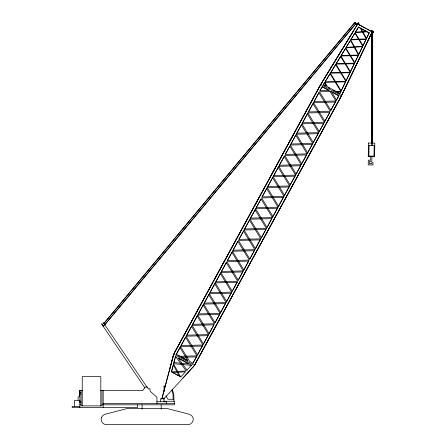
<?xml version="1.0" encoding="UTF-8"?>
<svg xmlns="http://www.w3.org/2000/svg" width="447" height="447" viewBox="0 0 447 447"><rect width="100%" height="100%" fill="white"/><g stroke="black" fill="none" stroke-linecap="round" stroke-linejoin="round"><path stroke-width="0.67" d="M370.742 156.646L370.675 160.188L368.311 160.143L368.222 164.87L372.943 164.96L372.994 162.596L371.809 162.574L371.787 163.753L369.423 163.708L369.468 161.345L371.831 161.395L371.921 156.668M161.853 398.92L173.553 354.32L320.583 84.639L357.74 23.881M161.875 398.897L173.766 354.108L320.795 84.422L357.784 23.903L372.295 31.815C369.865 31.368 372.547 29.815 373.58 31.614L372.653 33.464L373.58 31.614M173.078 365.439L171.374 371.938L174.241 373.496M174.922 358.421L173.827 362.578L188.779 363.959L178.426 358.315M175.073 357.829L175.38 356.656L176.599 357.321M169.262 370.747L173.442 355.276M354.845 22.579L355.851 23.719L354.845 22.579L103.765 323.65M354.94 22.35L355.952 23.49L354.94 22.35L103.419 323.963M371.178 34.045L341.977 94.725M371.289 31.385L371.63 30.675M372.306 31.821L341.525 95.731L194.3 365.635L341.329 95.949L371.854 32.586M174.257 353.147L224.036 261.741M219.55 270.111L258.774 198.027M254.287 206.397L276.313 165.999M293.511 134.312L271.485 174.716M289.025 142.688L320.13 85.561M250.823 261.981L194.92 364.54M340.882 96.865L251.141 261.394M176.191 354.415L185.566 337.222L196.937 355.857L179.61 356.281M226.333 262.456L221.433 271.435L243.252 270.904L231.881 252.276L227.311 260.657M237.58 241.816L233.01 250.197L254.835 249.666L243.459 231.038L238.888 239.419M260.741 199.34L256.17 207.721L277.989 207.19L266.619 188.561L262.048 196.943M283.895 156.863L279.325 165.245L301.149 164.714L289.773 146.085L285.532 153.869M308.033 112.588L302.485 122.769L324.304 122.238L312.934 103.609L308.687 111.392M318.879 92.697L314.062 101.53L335.881 101L330.137 91.585M319.845 90.931L322.091 86.807L328.595 90.35M192.791 363.467L196.373 356.896L181.404 357.259M213.979 324.6L209.084 333.579L197.708 314.951L219.533 314.42L214.962 322.801M237.139 282.124L232.239 291.103L220.868 272.474L242.687 271.944L238.117 280.325M248.716 260.886L243.822 269.865L232.446 251.236L254.265 250.706L249.694 259.087M306.284 155.293L301.714 163.675L290.338 145.046L312.162 144.515L306.938 154.098M329.769 112.219L324.868 121.204L313.498 102.57L335.317 102.039L330.746 110.42M321.231 83.561L353.08 31.586M354.594 33.559L351.063 39.336L366.238 38.967L360.405 28.25L358.483 27.206L355.304 32.402M104.43 325.103L355.963 23.467M104.274 325.388L355.862 23.697M186.88 370.245L191.556 365.149L177.967 357.74L187.008 370.122M163.658 399.121L194.512 365.422L173.766 354.108L173.553 354.32M356.427 23.859L356.51 25.898L356.293 23.998L358.416 22.825L359.556 25.093L358.416 22.825M320.56 84.623L320.795 84.422L341.542 95.736L341.307 95.937M193.523 366.484L182.845 378.156M371.675 32.994L372.725 33.385M101.994 324.505L103.788 323.293M356.293 23.998L358.276 22.959M165.39 385.901L164.027 385.901L164.027 391.84M164.027 386.689L164.423 386.689M82.449 390.544L79.415 390.544L79.415 396.366L78.063 397.171L78.063 400.121M100.597 390.544L142.71 390.544L145.269 387.013L147.404 387.013L148.32 389.086L149.952 388.622L150.097 391.242L156.942 397.176L156.942 403.619M79.873 392.332L81.052 392.332M79.873 394.003L81.052 394.003M164.027 398.791L160.484 398.791L160.484 401.747M173.481 399.288L173.872 399.288M163.529 401.255L174.464 401.255L174.464 404.803L103.179 404.803M156.942 401.747L166.39 401.747L166.39 403.619M79.873 401.842L81.052 401.842M81.052 402.607L79.873 402.607L79.873 400.428L74.543 400.428L74.543 406.34M103.179 403.619L174.464 403.619M79.873 404.256L81.052 404.256M101.994 404.256L103.179 404.256M79.873 406.34L72.179 406.34L72.179 407.519L137.587 407.519L137.587 404.803M191.35 365.361L173.531 363.713L180.689 377.011L185.421 371.859L172.939 372.507L180.867 376.832M371.552 30.748L373.508 31.687M359.455 25.043L365.523 28.351M366.713 28.999L371.591 31.659M325.651 86.053L323.276 84.762L330.048 73.688L340.888 91.423L335.731 91.551L333.361 90.255M328.618 87.673L329.802 88.316M177.9 355.348L179.04 355.968M182.002 357.583L187.399 360.528M175.386 374.122L178.252 375.687M103.548 326.148L102.531 325.03L103.536 326.176M103.128 322.315L147.247 387.476A1.084 1.084 0 0 1 147.37 387.733M101.335 323.527L145.063 388.119M306.329 132.999L301.351 124.847L290.908 144.007L312.727 143.476L307.039 134.161M165.893 395.701L167.943 399.288L173.067 399.288L173.067 394.561L171.877 389.968M173.235 364.847L179.398 376.313M172.363 389.181L173.872 395.008L173.872 401.255M372.703 32.318L372.703 143.085L371.915 143.085L371.915 33.017M164.027 397.769L164.027 401.747M161.194 404.803L161.194 409.083M142.09 404.803L142.09 409.083M103.179 390.544L103.179 407.519M101.994 390.544L101.994 405.887L81.052 405.887L81.052 390.544M100.815 405.887L100.815 376.603L82.237 376.603L82.237 405.887M79.873 390.544L79.873 407.519M368.518 143.012L368.255 156.595L374.558 156.718L374.821 143.135L368.518 143.012M369.066 145.387L368.859 156.02L373.977 156.115L374.184 145.487L369.066 145.387M101.508 417.409C100.262 420.621 102.57 424.337 105.995 424.65L188.438 424.65C191.864 424.337 194.171 420.621 192.92 417.409L191.506 415.408L189.338 414.257L167.083 408.502L127.35 408.502L105.095 414.257L102.927 415.408L101.508 417.409M175.593 356.443L171.559 371.753L186.215 370.988L175.593 356.443M103.447 326.377L102.43 325.26L103.436 326.399M345.581 81.846L339.955 93.524L327.5 86.735L324.813 82.337L345.581 81.846M354.326 63.703L346.095 80.784L335.915 64.139L354.326 63.703M362.528 46.672L354.834 62.641L345.822 47.902L362.528 46.672M369.205 32.815L363.042 45.611L355.125 32.665L367.283 31.771L369.205 32.815M340.648 91.926L339.765 93.747L336.602 92.026L340.648 91.926M349.934 72.71L341.162 90.864L330.361 73.185L349.934 72.71M358.22 55.562L350.448 71.643L340.877 55.981L358.22 55.562M365.992 39.465L358.717 54.528L350.755 39.839L365.992 39.465M369.116 33L366.495 38.431L361.215 28.692L369.116 33M197.144 315.984L186.695 335.149L208.52 334.619L197.144 315.984M208.721 294.752L198.278 313.911L220.097 313.381L208.721 294.752M220.304 273.514L209.855 292.673L231.675 292.142L220.304 273.514M255.036 209.799L244.593 228.959L266.412 228.428L255.036 209.799M278.196 167.323L267.747 186.483L289.567 185.952L278.196 167.323M179.99 347.632L176.409 354.203L187.79 360.411L179.99 347.632M191.567 326.394L181.119 345.553L202.944 345.023L191.567 326.394M203.15 305.156L192.702 324.315L214.521 323.784L203.15 305.156M214.728 283.918L204.279 303.083L226.098 302.546L214.728 283.918M226.305 262.68L215.856 281.845L237.675 281.308L226.305 262.68M237.882 241.441L227.434 260.607L249.258 260.07L237.882 241.441M249.465 220.203L239.016 239.368L260.836 238.832L249.465 220.203M261.042 198.965L250.594 218.13L272.413 217.594L261.042 198.965M272.62 177.727L262.171 196.892L283.99 196.356L272.62 177.727M284.197 156.489L273.748 175.654L295.573 175.118L284.197 156.489M295.78 135.251L285.331 154.416L307.15 153.88L295.78 135.251M307.357 114.013L296.909 133.178L318.728 132.642L307.357 114.013M318.934 92.775L308.486 111.94L330.305 111.404L318.934 92.775M322.304 86.595L320.063 90.702L329.422 90.473L322.304 86.595M207.95 335.658L197.507 354.817L186.131 336.189L207.95 335.658M231.11 293.182L220.662 312.341L209.291 293.713L231.11 293.182M265.848 229.467L255.399 248.627L244.023 229.998L265.848 229.467M277.425 208.229L266.976 227.389L255.606 208.76L277.425 208.229M289.002 186.991L278.554 206.151L267.183 187.522L289.002 186.991M300.58 165.753L290.137 184.913L278.76 166.284L300.58 165.753M323.74 123.277L313.291 142.442L301.921 123.808L323.74 123.277M338.686 95.854L336.451 99.966L331.573 91.976L338.686 95.854M202.379 346.062L193.003 363.255L189.589 361.388L180.554 346.593L202.379 346.062M213.957 324.824L203.508 343.989L192.132 325.355L213.957 324.824M225.534 303.586L215.085 322.751L203.715 304.116L225.534 303.586M237.111 282.348L226.663 301.513L215.292 282.878L237.111 282.348M248.688 261.109L238.245 280.275L226.869 261.64L248.688 261.109M260.271 239.871L249.823 259.036L238.447 240.402L260.271 239.871M271.849 218.633L261.4 237.798L250.029 219.164L271.849 218.633M283.426 197.395L272.977 216.56L261.607 197.926L283.426 197.395M295.003 176.157L284.56 195.322L273.184 176.688L295.003 176.157M306.586 154.919L296.137 174.084L284.761 155.45L306.586 154.919M318.163 133.681L307.715 152.846L296.344 134.212L318.163 133.681M329.741 112.443L319.292 131.608L307.922 112.974L329.741 112.443M338.904 95.641L330.875 110.37L319.499 91.736L331.216 91.451L338.904 95.641M324.522 82.812L323.466 84.533L326.628 86.26L324.522 82.812M335.624 64.614L325.137 81.801L345.838 81.315L335.624 64.614M345.531 48.377L336.239 63.603L354.583 63.172L345.531 48.377M354.834 33.139L346.129 47.399L362.785 46.142L354.834 33.139M358.567 27.016L355.432 32.162L366.473 31.329L358.567 27.016M340.569 56.484L330.668 72.677L350.174 72.207L340.569 56.484M350.448 40.342L341.19 55.478L358.46 55.059L350.448 40.342M372.502 31.62L371.72 31.62L371.72 145.448L372.502 145.448L372.502 31.62"/></g></svg>
